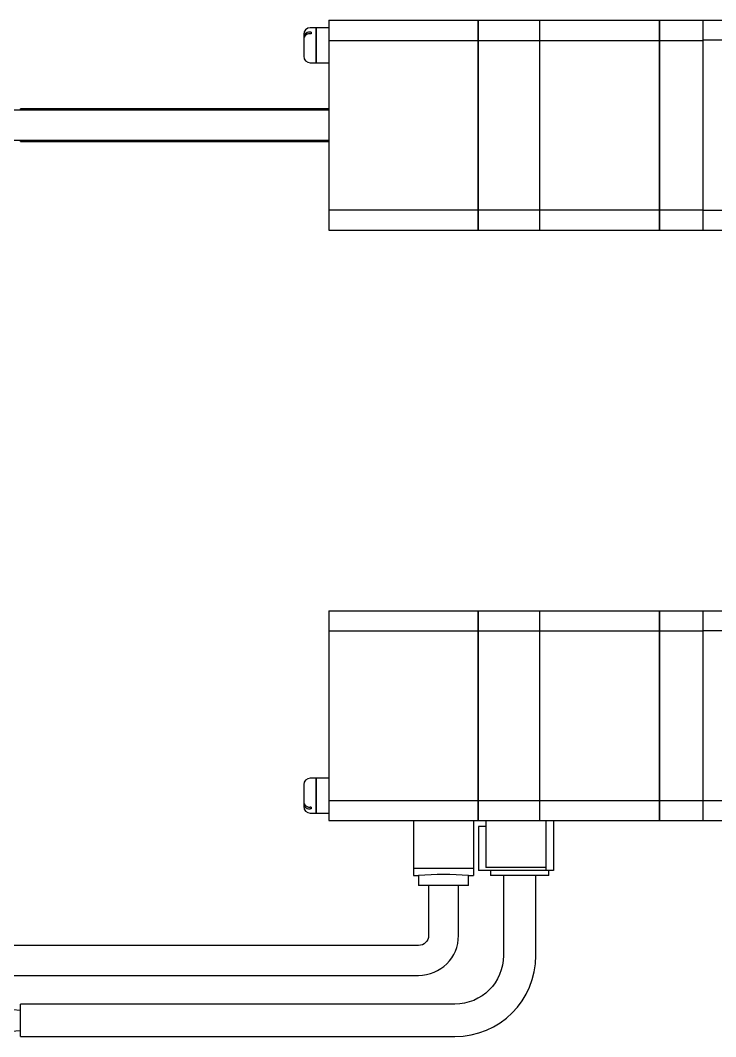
# Model space of a CAD drawing. Extents: x 0 to 922, y -8 to 538.
# Drawn here: x 162.6 to 301.9, y 335 to 538.5 of the extents above; entities that cross this region are included whole.
import ezdxf

# ---------------------------------------------------------------- set-up
doc = ezdxf.new("R2010")
doc.units = 0
doc.header["$LTSCALE"] = 0.5
doc.layers.add('MSM_CONTINUOUS', color=7, linetype='CONTINUOUS')

msp = doc.modelspace()

# ---------------------------------------------------------------- linework, layer by layer
at = {"layer": 'MSM_CONTINUOUS'}
for p, q in [((224.37, 538.49), (224.37, 496.49)), ((224.37, 538.49), (254.32, 538.49)), ((254.32, 496.49), (254.32, 538.49)), ((254.32, 538.44), (254.37, 538.44)), ((254.37, 496.49), (254.37, 538.49)), ((254.37, 538.49), (266.62, 538.49)), ((266.62, 496.49), (266.62, 538.49)), ((266.62, 538.44), (266.67, 538.44)), ((266.67, 496.49), (266.67, 538.49)), ((266.67, 538.49), (290.62, 538.49)), ((290.62, 496.49), (290.62, 538.49)), ((290.62, 538.44), (290.67, 538.44)), ((290.67, 496.49), (290.67, 538.49)), ((290.67, 538.49), (304.37, 538.49)), ((299.37, 496.49), (299.37, 538.49)), ((219.37, 535.69), (219.37, 531.29)), ((221.82, 536.99), (220.67, 536.99)), ((220.87, 536.13), (220.67, 536.13)), ((220.87, 535.78), (220.67, 535.78)), ((220.87, 536.13), (220.87, 535.78)), ((221.82, 536.99), (221.82, 529.99)), ((221.87, 536.94), (221.82, 536.94)), ((224.37, 536.99), (221.87, 536.99)), ((221.87, 536.99), (221.87, 529.99)), ((224.37, 534.46), (254.32, 534.46)), ((254.32, 534.2), (254.37, 534.2)), ((254.37, 534.46), (266.62, 534.46)), ((266.62, 534.2), (266.67, 534.2)), ((266.67, 534.46), (290.62, 534.46)), ((290.62, 534.2), (290.67, 534.2)), ((290.67, 534.46), (299.37, 534.46)), ((304.37, 534.49), (299.37, 534.49)), ((220.67, 529.99), (221.82, 529.99)), ((221.82, 530.04), (221.87, 530.04)), ((221.87, 529.99), (224.37, 529.99)), ((224.37, 520.49), (147.37, 520.49)), ((162.62, 520.49), (162.62, 520.74)), ((224.37, 520.74), (162.62, 520.74)), ((147.37, 514.49), (224.37, 514.49)), ((162.62, 514.24), (162.62, 514.49)), ((162.62, 514.24), (224.37, 514.24)), ((254.32, 500.78), (254.37, 500.78)), ((266.62, 500.78), (266.67, 500.78)), ((290.62, 500.78), (290.67, 500.78)), ((224.37, 500.52), (254.32, 500.52)), ((254.37, 500.52), (266.62, 500.52)), ((266.67, 500.52), (290.62, 500.52)), ((290.67, 500.52), (299.37, 500.52)), ((299.37, 500.49), (304.37, 500.49)), ((254.32, 496.54), (254.37, 496.54)), ((266.62, 496.54), (266.67, 496.54)), ((290.62, 496.54), (290.67, 496.54)), ((224.37, 496.49), (254.32, 496.49)), ((254.37, 496.49), (266.62, 496.49)), ((266.67, 496.49), (290.62, 496.49)), ((290.67, 496.49), (304.37, 496.49)), ((224.37, 420.26), (254.32, 420.26)), ((224.37, 420.26), (224.37, 378.26)), ((254.32, 378.26), (254.32, 420.26)), ((254.32, 420.21), (254.37, 420.21)), ((254.37, 378.26), (254.37, 420.26)), ((254.37, 420.26), (266.62, 420.26)), ((266.62, 378.26), (266.62, 420.26)), ((266.62, 420.21), (266.67, 420.21)), ((266.67, 378.26), (266.67, 420.26)), ((266.67, 420.26), (290.62, 420.26)), ((290.62, 378.26), (290.62, 420.26)), ((290.62, 420.21), (290.67, 420.21)), ((290.67, 378.26), (290.67, 420.26)), ((290.67, 420.26), (306.37, 420.26)), ((299.37, 378.26), (299.37, 420.26)), ((224.37, 416.23), (254.32, 416.23)), ((254.32, 415.97), (254.37, 415.97)), ((254.37, 416.23), (266.62, 416.23)), ((266.62, 415.97), (266.67, 415.97)), ((266.67, 416.23), (290.62, 416.23)), ((290.62, 415.97), (290.67, 415.97)), ((290.67, 416.23), (299.37, 416.23)), ((304.37, 416.26), (299.37, 416.26)), ((221.82, 386.76), (220.67, 386.76)), ((221.82, 386.76), (221.82, 379.76)), ((221.87, 386.71), (221.82, 386.71)), ((221.87, 386.76), (221.87, 379.76)), ((224.37, 386.76), (221.87, 386.76)), ((219.37, 385.46), (219.37, 381.06)), ((220.87, 380.96), (220.67, 380.96)), ((220.87, 380.61), (220.67, 380.61)), ((220.87, 380.96), (220.87, 380.61)), ((224.37, 382.28), (254.32, 382.28)), ((254.32, 382.54), (254.37, 382.54)), ((254.37, 382.28), (266.62, 382.28)), ((266.62, 382.54), (266.67, 382.54)), ((266.67, 382.28), (290.62, 382.28)), ((290.62, 382.54), (290.67, 382.54)), ((290.67, 382.28), (299.37, 382.28)), ((299.37, 382.26), (304.37, 382.26)), ((220.67, 379.76), (221.82, 379.76)), ((221.82, 379.81), (221.87, 379.81)), ((221.87, 379.76), (224.37, 379.76)), ((224.37, 378.26), (254.32, 378.26)), ((241.37, 378.26), (241.37, 367.26)), ((253.37, 378.26), (253.37, 367.26)), ((254.32, 378.31), (254.37, 378.31)), ((254.37, 378.26), (290.62, 378.26)), ((255.87, 377.06), (254.37, 377.06)), ((254.37, 377.06), (254.37, 368.26)), ((255.87, 378.26), (255.87, 368.86)), ((266.62, 378.31), (266.67, 378.31)), ((267.87, 378.26), (267.87, 368.26)), ((269.37, 378.26), (269.37, 368.26)), ((290.62, 378.31), (290.67, 378.31)), ((290.67, 378.26), (306.37, 378.26)), ((253.37, 368.69), (241.37, 368.69)), ((267.87, 368.86), (255.87, 368.86)), ((241.37, 367.26), (242.37, 367.26)), ((242.37, 367.26), (242.37, 365.26)), ((252.37, 367.26), (253.37, 367.26)), ((252.37, 365.26), (252.37, 367.26)), ((269.37, 368.26), (254.37, 368.26)), ((256.8, 368.26), (256.8, 367.26)), ((268.44, 367.26), (256.8, 367.26)), ((259.37, 367.26), (259.37, 351.26)), ((265.87, 351.26), (265.87, 367.26)), ((268.44, 367.26), (268.44, 368.26)), ((252.37, 365.26), (242.37, 365.26)), ((244.37, 365.26), (244.37, 355.26)), ((250.37, 355.26), (250.37, 365.26)), ((242.37, 353.26), (147.37, 353.26)), ((147.37, 347.26), (242.37, 347.26)), ((162.62, 340.26), (152.07, 341.1)), ((162.62, 335.01), (162.62, 341.51)), ((249.62, 341.51), (162.62, 341.51)), ((152.05, 335.46), (162.62, 336.25)), ((162.62, 335.01), (249.62, 335.01))]:
    msp.add_line(p, q, dxfattribs=at)
for centre, radius, start, end in [((220.67, 535.69), 1.3, 90, 180), ((220.12, 535.19), 0.751, 141.1045, 178.2319), ((220.12, 534.84), 0.754, 138.1061, 174.1834), ((220.59, 534.73), 1.41, 87.1822, 138.6257), ((220.58, 534.4), 1.39, 86.96, 137.1801), ((220.67, 531.29), 1.3, 180, 270), ((220.67, 385.46), 1.3, 90, 180), ((220.12, 381.91), 0.754, 185.8166, 221.8939), ((220.12, 381.56), 0.751, 181.7681, 218.8955), ((220.67, 381.06), 1.3, 180, 270), ((220.59, 382.01), 1.41, 221.3743, 272.8178), ((220.58, 382.35), 1.39, 222.8199, 273.04), ((247.37, 307.47), 60, 85.2198, 94.7802), ((242.37, 355.26), 8, 270, 0), ((249.62, 351.26), 16.25, 270, 0), ((162.56, 338.84), 0.0786, 270.7318, 320.3235)]:
    msp.add_arc(centre, radius, start, end, dxfattribs=at)
at = {"layer": 'MSM_CONTINUOUS', "extrusion": (0, 0, -1)}
for centre, radius in [((-242.37, 355.26), 2), ((-249.62, 351.26), 9.75)]:
    msp.add_arc(centre, radius, 180, 270, dxfattribs=at)

doc.saveas('drawing.dxf')
